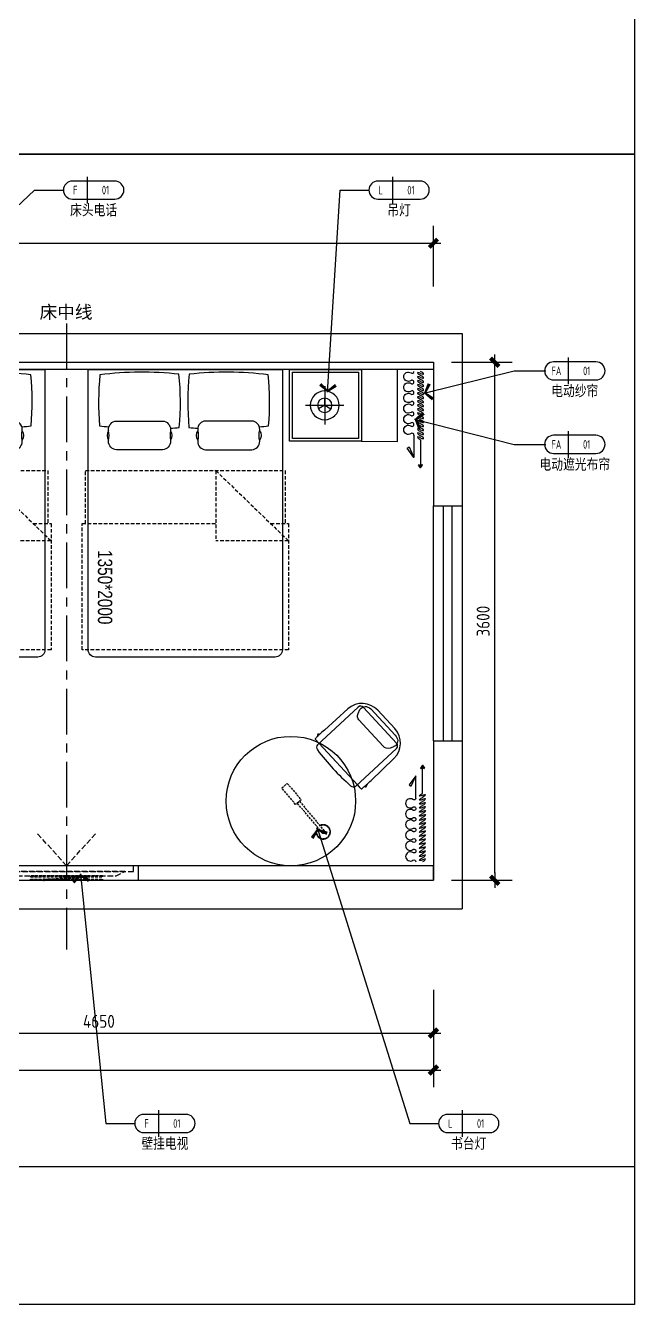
# Model space of a CAD drawing. Extents: x 220391 to 385981, y 332279 to 483868.
# Drawn here: x 263369 to 267600, y 443877 to 452768 of the extents above; entities that cross this region are included whole.
import ezdxf
from ezdxf.enums import TextEntityAlignment as Align

# ---------------------------------------------------------------- set-up
doc = ezdxf.new("R2010")
doc.units = 0
doc.header["$MEASUREMENT"] = 0
for name, pattern in [('CENTER', [50.8, 31.75, -6.35, 6.35, -6.35]), ('DOM-虚线', [0.35, 0.25, -0.1]), ('HIDDEN', [0.375, 0.25, -0.125, 0, 0])]:
    doc.linetypes.add(name, pattern=pattern)
for name, color, linetype in [('0-索引文字', 50, 'Continuous'), ('2主物线', 197, 'Continuous'), ('EL-造型看线-特细(0.07)-DOM', 8, 'Continuous'), ('F-固定家具(0.25)-DOM', 2, 'Continuous'), ('F-平面灯具(0.15)-DOM', 1, 'Continuous'), ('F-活动家私(0.25)-DOM', 51, 'Continuous'), ('F-窗帘(0.12)-DOM', 120, 'Continuous')]:
    doc.layers.add(name, color=color, linetype=linetype)
doc.styles.add('DOM-romans.shx', font='dim.shx')
doc.styles.add('st', font='', dxfattribs={"width": 0.7})
doc.styles.add('家具平面底图$0$st', font='')
doc.styles.get('st').set_extended_font_data('SimSun')
doc.styles.get('家具平面底图$0$st').set_extended_font_data('YouYuan')
doc.dimstyles.new('DOM_DIM_1 80', dxfattribs={"dimscale": 60, "dimtxt": 1.5, "dimasz": 0.8, "dimexe": 2, "dimexo": 1.5, "dimgap": 0.6, "dimtad": 1, "dimdec": 0, "dimrnd": 5, "dimzin": 12, "dimdsep": 46, "dimtxsty": 'DOM-romans.shx', "dimblk": 'DOM_Dimension_Tick', "dimcen": 0.125, "dimclrd": 44, "dimclre": 44, "dimclrt": 50, "dimadec": 0, "dimazin": 0, "dimtfac": 1, "dimtdec": 0, "dimtix": 1, "dimtmove": 2, "dimatfit": 3, "dimldrblk": 'DOM_Leader_Arrow', "dimfxl": 0, "dimtvp": 1, "dimtolj": 1, "dimtzin": 0, "dimarcsym": 0})

# ---------------------------------------------------------------- blocks, each defined once
blk = doc.blocks.new('ehrhhh')
at = {"color": 0}
blk.add_line((292356.6, 467829.6), (315961.1, 467829.6), dxfattribs=at)
blk.add_lwpolyline([(292356.6, 474869.8), (315961.1, 474869.8), (315961.1, 466871.5), (292356.6, 466871.5)], close=True, dxfattribs=at)
blk = doc.blocks.new('A$C1b9db060')
blk.add_lwpolyline([(-138.9, 264.5, 0.007594), (-151.5, 265.1, 0.00592), (-176.7, 265.6, 0.006339), (-227.1, 265.4), (-470.9, 261.5, 0.409863), (-633, 97.2), (-633, -96.8, 0.409863), (-470.9, -261.2), (-227.1, -265, 0.005917), (-176.7, -265.3, 0.006762), (-151.5, -264.7, 0.007594), (-138.9, -264.2)], format="xyb")
for points in [[(-111.1, 217.6), (-539.2, 217.6)], [(-126.6, 262.6), (-126.6, 262.1)], [(-126.6, 262.1), (-126.6, 250.7), (-126.6, 217.6)], [(-126.6, 218.2), (-126.6, 217.7)], [(-567.2, 188.3), (-567.2, -188.3)], [(-539.2, -217.6), (-111.1, -217.6)], [(-126.6, -261.8), (-126.6, -217.6)], [(-126.6, -261.8), (-126.6, -262.3)]]:
    blk.add_lwpolyline(points)
at = {"color": 8}
for points in [[(-179, 265.6), (-173.8, 272.5)], [(-126.6, -218), (-126.6, -217.6), (-126.6, 217.7)], [(-600.8, -141.4), (-600.8, 135.3)], [(-525, 191.8), (-504.5, 182.7)], [(-474.6, 135.3), (-474.6, -141.4)], [(-504.5, -182.3), (-535.5, -195)], [(-173.8, -272.2), (-179, -265.3)]]:
    blk.add_lwpolyline(points, dxfattribs=at)
for points in [[(-159.6, 265.3, 0.509249), (-167.3, 275.8, 0.497128), (-175, 265.6)], [(-175, -265.3, 0.497067), (-167.3, -275.5, 0.509249), (-159.6, -265)]]:
    blk.add_lwpolyline(points, format="xyb", dxfattribs=at)
blk.add_arc((-1823.6, 0), 1750.6, 353.82571, 6.17429)
for points in [[(-539.2, 217.6), (-554.6, 217.6), (-567.2, 204.4), (-567.2, 188.3)], [(-129.6, 263.6), (-132.7, 264.1), (-135.8, 264.3), (-138.9, 264.5)], [(-126.6, 262.6), (-126.6, 264.6), (-128.5, 263.5), (-129.6, 263.6)], [(-83.2, 188.3), (-85, 204.3), (-95.7, 217.6), (-111.1, 217.6)], [(-567.2, -188.3), (-567.2, -204.4), (-554.6, -217.6), (-539.2, -217.6)], [(-111.1, -217.6), (-95.7, -217.6), (-84.8, -204.3), (-83.2, -188.3)], [(-138.9, -264.2), (-135.8, -264), (-132.7, -263.8), (-129.6, -263.3)], [(-129.6, -263.3), (-128.5, -263.1), (-126.6, -264.2), (-126.6, -262.3)]]:
    blk.add_open_spline(points, degree=3)
for points in [[(-175.3, 268.4), (-175.3, 268.4), (-175.3, 268.3), (-175.3, 268.3)], [(-600.8, 135.3), (-600, 171), (-584.8, 194), (-546.5, 196.5)], [(-546.5, 196.5), (-535.5, 195.3), (-530.7, 194.1), (-525, 191.8)], [(-504.5, 182.7), (-484.6, 171.6), (-475.5, 155.4), (-474.6, 135.3)], [(-535.5, -195), (-571.8, -200.3), (-598, -178.5), (-600.8, -141.4)], [(-474.6, -141.4), (-475.4, -156.3), (-484.8, -170.1), (-504.5, -182.3)], [(-175.3, -267.9), (-175.3, -268), (-175.3, -268), (-175.3, -268.1)]]:
    blk.add_open_spline(points, degree=3, dxfattribs=at)
blk = doc.blocks.new('布帘及纱帘平面-DW')
at = {"layer": 'F-窗帘(0.12)-DOM', "color": 1, "linetype": 'Continuous'}
for p, q in [((-670, -32791.5), (-515.2, -32791.5)), ((-515.2, -32791.5), (-578.7, -32743.6)), ((-637.2, -32837.5), (-441.5, -32837.5))]:
    blk.add_line(p, q, dxfattribs=at)
at = {"layer": 'F-窗帘(0.12)-DOM', "color": 1, "linetype": 'Continuous', "flags": 128}
for points in [[(-965.3, -32791.5, -0.608416), (-975.9, -32771.1, 0.608416), (-1002.2, -32720.2, 0.608416), (-1028.5, -32771.1, -1.932003), (-1049.7, -32771.1, 0.608416), (-1076, -32720.3, 0.608416), (-1102.3, -32771.1, -0.608485), (-1112.9, -32791.6, -0.608485)], [(-670, -32791.5, -0.608416), (-680.6, -32771.1, 0.608416), (-707, -32720.2, 0.608416), (-733.3, -32771.1, -1.932003), (-754.4, -32771.1, 0.608416), (-780.8, -32720.2, 0.608416), (-807.1, -32771.1, -1.932003), (-828.2, -32771.1, 0.608416), (-854.6, -32720.2, 0.608416), (-880.9, -32771.1, -1.932003), (-902, -32771.1, 0.608416), (-928.4, -32720.2, 0.608416), (-954.7, -32771.1, -0.608416), (-965.3, -32791.5, 0.608416)]]:
    blk.add_lwpolyline(points, format="xyb", dxfattribs=at)
at = {"layer": 'F-窗帘(0.12)-DOM', "color": 1, "linetype": 'Continuous'}
for points in [[(-578.7, -32743.6), (-588, -32758.8), (-515.2, -32791.5)], [(-441.5, -32837.5), (-461.9, -32824.2), (-466.2, -32828.4), (-441.5, -32837.5)], [(-441.5, -32837.5), (-461.9, -32850.9), (-466.2, -32846.6), (-441.5, -32837.5)]]:
    blk.add_lwpolyline(points, dxfattribs=at)
at = {"layer": 'F-窗帘(0.12)-DOM', "color": 1, "linetype": 'Continuous', "extrusion": (0, 0, -1)}
for centre, start_param, end_param in [((-1105.9, -32837.6), 1.716714, 4.858306), ((-1091.9, -32837.6), -1.424879, 1.716714), ((-1077.9, -32837.6), 1.716714, 4.858306), ((-1063.9, -32837.6), -1.424879, 1.716714), ((-1049.9, -32837.6), 1.716714, 4.858306), ((-1036, -32837.6), -1.424879, 1.716714), ((-1022, -32837.6), 1.716714, 4.858306), ((-1008, -32837.6), -1.424879, 1.716714), ((-994, -32837.6), 1.716714, 4.858306), ((-980, -32837.6), -1.424879, 1.716714), ((-966, -32837.6), 1.716714, 4.858306), ((-952, -32837.6), -1.424879, 1.716714), ((-938, -32837.6), 1.716714, 4.858306), ((-924, -32837.6), -1.424879, 1.716714), ((-910, -32837.6), 1.716714, 4.858306), ((-896, -32837.6), -1.424879, 1.716714), ((-882, -32837.6), 1.716714, 4.858306), ((-868.1, -32837.6), -1.424879, 1.716714), ((-854.1, -32837.6), 1.716714, 4.858306), ((-840.1, -32837.6), -1.424879, 1.716714), ((-826.1, -32837.6), 1.716714, 4.858306), ((-812.1, -32837.6), -1.424879, 1.716714), ((-798.1, -32837.6), 1.716714, 4.858306), ((-784.1, -32837.6), -1.424879, 1.716714), ((-770.1, -32837.6), 1.716714, 4.858306), ((-756.1, -32837.6), -1.424879, 1.716714), ((-742.1, -32837.6), 1.716714, 4.858306), ((-728.1, -32837.6), -1.424879, 1.716714), ((-714.1, -32837.6), 1.716714, 4.858306), ((-700.2, -32837.6), -1.424879, 1.716714), ((-686.2, -32837.6), 1.716714, 4.858306), ((-672.2, -32837.6), -1.424879, 1.716714), ((-658.2, -32837.6), 1.716714, 4.858306), ((-644.2, -32837.5), -1.424879, 1.716714)]:
    blk.add_ellipse(centre, major_axis=(-12, 20.8), ratio=0.254545, start_param=start_param, end_param=end_param, dxfattribs=at)
blk = doc.blocks.new('dfsgdgfaag')
at = {"layer": 'EL-造型看线-特细(0.07)-DOM', "color": 250, "linetype": 'DOM-虚线', "ltscale": 80}
for p, q in [((-158.7, -6), (158.2, -30)), ((-158.2, 0), (158.7, -24))]:
    blk.add_line(p, q, dxfattribs=at)
for points in [[(-250, -6), (250, -6), (250, 0), (-250, 0)], [(250, -30), (-250, -30), (-250, -24), (250, -24)]]:
    blk.add_lwpolyline(points, close=True, dxfattribs=at)
for centre, radius in [((-158.4, -3), 5), ((-158.4, -3), 3), ((158.4, -27), 5), ((158.4, -27), 3)]:
    blk.add_circle(centre, radius, dxfattribs=at)
blk = doc.blocks.new('A$Cb127100c')
at = {"layer": 'F-固定家具(0.25)-DOM', "color": 8, "linetype": 'DOM-虚线', "ltscale": 150}
for q in [(-204.8, 226.9), (204.8, 226.9)]:
    blk.add_line((0, 0), q, dxfattribs=at)
for points in [[(-464.5, 0), (464.5, 0), (464.5, -40), (-464.5, -40)], [(-404.5, -40), (404.5, -40), (344.5, -70), (-344.5, -70)]]:
    blk.add_lwpolyline(points, close=True, dxfattribs=at)
at = {"layer": 'EL-造型看线-特细(0.07)-DOM', "color": 250, "rotation": 180}
blk.add_blockref('dfsgdgfaag', (0, -100), dxfattribs=at)
blk = doc.blocks.new('DOM_Dimension_Tick')
at = {"color": 0, "linetype": 'ByBlock'}
for p, q in [((-1.09, 0), (0, 0)), ((0, 0), (1.09, 0))]:
    blk.add_line(p, q, dxfattribs=at)
at = {"color": 0, "linetype": 'Continuous', "const_width": 0.608}
blk.add_lwpolyline([(-0.61, -0.61), (0.61, 0.61)], dxfattribs=at)
blk = doc.blocks.new('*D931')
at = {"color": 44, "lineweight": -2, "transparency": 16777216}
for p, q in [((258053.5, 450954.9), (258053.5, 451374.9)), ((266203.5, 450954.9), (266203.5, 451374.9)), ((258101.5, 451254.9), (266155.5, 451254.9))]:
    blk.add_line(p, q, dxfattribs=at)
at = {"layer": 'Defpoints', "color": 0, "transparency": 16777216}
for p in [(266203.5, 451254.9), (258053.5, 450855.9), (266203.5, 450855.9)]:
    blk.add_point(p, dxfattribs=at)
at = {"color": 44, "lineweight": -2, "transparency": 16777216, "xscale": 48, "yscale": 48, "zscale": 48, "rotation": 180}
blk.add_blockref('DOM_Dimension_Tick', (258053.5, 451254.9), dxfattribs=at)
at = {"color": 44, "lineweight": -2, "transparency": 16777216, "xscale": 48, "yscale": 48, "zscale": 48}
blk.add_blockref('DOM_Dimension_Tick', (266203.5, 451254.9), dxfattribs=at)
at = {"color": 50, "transparency": 16777216, "insert": (262128.5, 451335.9), "char_height": 90, "attachment_point": 5, "style": 'DOM-romans.shx'}
blk.add_mtext('\\A1;8150', dxfattribs=at)
blk = doc.blocks.new('DOM_Leader_Arrow')
at = {"color": 0, "linetype": 'ByBlock'}
blk.add_line((0, 0), (-1.5, 0), dxfattribs=at)
for points in [[(-1.29, 1), (-0.89, 1.28), (-0.36, 0), (0, 0)], [(-1.29, -1), (-0.89, -1.28), (-0.36, 0), (0, 0)]]:
    blk.add_solid(points, dxfattribs=at)
blk = doc.blocks.new('*D926')
at = {"color": 44, "lineweight": -2, "transparency": 16777216}
for p, q in [((261553.5, 446063.7), (261553.5, 445643.7)), ((266203.5, 446063.7), (266203.5, 445643.7)), ((261601.5, 445763.7), (266155.5, 445763.7))]:
    blk.add_line(p, q, dxfattribs=at)
at = {"layer": 'Defpoints', "color": 0, "transparency": 16777216}
for p in [(261553.5, 447497.9), (266203.5, 446947.9), (266203.5, 445763.7)]:
    blk.add_point(p, dxfattribs=at)
at = {"color": 44, "lineweight": -2, "transparency": 16777216, "xscale": 48, "yscale": 48, "zscale": 48, "rotation": 180}
blk.add_blockref('DOM_Dimension_Tick', (261553.5, 445763.7), dxfattribs=at)
at = {"color": 44, "lineweight": -2, "transparency": 16777216, "xscale": 48, "yscale": 48, "zscale": 48}
blk.add_blockref('DOM_Dimension_Tick', (266203.5, 445763.7), dxfattribs=at)
at = {"color": 50, "transparency": 16777216, "insert": (263878.5, 445844.7), "char_height": 90, "attachment_point": 5, "style": 'DOM-romans.shx'}
blk.add_mtext('\\A1;4650', dxfattribs=at)
blk = doc.blocks.new('*D927')
at = {"color": 44, "lineweight": -2, "transparency": 16777216}
for p, q in [((257853.5, 445763.7), (257853.5, 445386)), ((266203.5, 445806), (266203.5, 445386)), ((257901.5, 445506), (266155.5, 445506))]:
    blk.add_line(p, q, dxfattribs=at)
at = {"layer": 'Defpoints', "color": 0, "transparency": 16777216}
for p in [(266203.5, 446826.5), (257853.5, 445853.7), (266203.5, 445506)]:
    blk.add_point(p, dxfattribs=at)
at = {"color": 44, "lineweight": -2, "transparency": 16777216, "xscale": 48, "yscale": 48, "zscale": 48, "rotation": 180}
blk.add_blockref('DOM_Dimension_Tick', (257853.5, 445506), dxfattribs=at)
at = {"color": 44, "lineweight": -2, "transparency": 16777216, "xscale": 48, "yscale": 48, "zscale": 48}
blk.add_blockref('DOM_Dimension_Tick', (266203.5, 445506), dxfattribs=at)
at = {"color": 50, "transparency": 16777216, "insert": (262028.5, 445587), "char_height": 90, "attachment_point": 5, "style": 'DOM-romans.shx'}
blk.add_mtext('\\A1;8350', dxfattribs=at)
blk = doc.blocks.new('*D948')
at = {"color": 44, "lineweight": -2, "transparency": 16777216}
for p, q in [((266329.8, 450428), (266749.8, 450428)), ((266629.8, 446874.5), (266629.8, 450380)), ((266329.8, 446826.5), (266749.8, 446826.5))]:
    blk.add_line(p, q, dxfattribs=at)
at = {"layer": 'Defpoints', "color": 0, "transparency": 16777216}
for p in [(266203.5, 450428), (266629.8, 450428), (266203.5, 446826.5)]:
    blk.add_point(p, dxfattribs=at)
at = {"color": 44, "lineweight": -2, "transparency": 16777216, "xscale": 48, "yscale": 48, "zscale": 48}
for p, rotation in [((266629.8, 450428), 90), ((266629.8, 446826.5), 270)]:
    blk.add_blockref('DOM_Dimension_Tick', p, dxfattribs=dict(at, rotation=rotation))
at = {"color": 50, "transparency": 16777216, "insert": (266548.8, 448627.3), "char_height": 90, "attachment_point": 5, "rotation": 90, "style": 'DOM-romans.shx'}
blk.add_mtext('\\A1;3600', dxfattribs=at)
blk = doc.blocks.new('A$C24FB7273')
at = {"color": 8, "linetype": 'HIDDEN', "ltscale": 100}
for p in [(-704.2, -212.5), (-1191.3, -717)]:
    blk.add_line(p, (-1191.3, -212.5), dxfattribs=at)
for points in [[(-1072.6, -594), (-1072.6, -717), (-1950, -717), (-1950, 715.5), (-1072.6, 715.5), (-1072.6, -212.5)], [(-1072.6, 693.8), (-704.2, 693.8), (-704.2, -695.4), (-1072.6, -695.4)], [(-704.2, -212.5), (-1191.3, -717)]]:
    blk.add_lwpolyline(points, dxfattribs=at)
blk.add_lwpolyline([(0, -675), (-1950, -675, -0.414214), (-2000, -625), (-2000, 625, -0.414214), (-1950, 675), (0, 675)], format="xyb", close=True)
at = {"color": 8}
for points in [[(-426.5, 532.9, 0.307692), (-491.5, 532.9, -1.888889)], [(-559, 157.2), (-559, 478.5, -0.392708), (-499.8, 533.5, -0.035252), (-491.5, 532.9, 0.092308), (-426.5, 532.9, -0.035252), (-418.1, 533.5, -0.392708), (-359, 478.5), (-359, 157.2, -0.392708), (-418.1, 102.3, -0.035252), (-426.5, 102.9, 0.092308), (-491.5, 102.9, -0.035252), (-499.8, 102.3, -0.392708), (-559, 157.2, 27.022466)], [(-426.5, 102.9, -0.307692), (-491.5, 102.9, 1.888889)], [(-559, -141.1), (-559, -462.4, 0.392708), (-499.8, -517.3, 0.035252), (-491.5, -516.7, -0.092308), (-426.5, -516.7, 0.035252), (-418.1, -517.3, 0.392708), (-359, -462.4), (-359, -141.1, 0.392708), (-418.1, -86.2, 0.035252), (-426.5, -86.7, -0.092308), (-491.5, -86.7, 0.035252), (-499.8, -86.2, 0.392708), (-559, -141.1, -27.022466)], [(-426.5, -86.7, 0.307692), (-491.5, -86.7, -1.888889)], [(-426.5, -516.7, -0.307692), (-491.5, -516.7, 1.888889)]]:
    blk.add_lwpolyline(points, format="xyb", dxfattribs=at)
for centre, radius, start, end in [((3293.2, 181.1), 3709.4, 173.5905, 174.59393), ((-224.7, -1310.4), 1912.9, 84.39105, 95.04685), ((-2294.8, 303.1), 2275.6, 353.45522, 7.32959), ((3293.2, 331.1), 3709.4, 183.52528, 184.47157), ((-229, 1946.7), 1912.9, 264.72401, 275.85099), ((3293.2, -314.9), 3709.4, 175.52843, 176.47472), ((-229, -1930.5), 1912.9, 84.14901, 95.27599), ((-2294.8, -287), 2275.6, 352.67041, 6.54478), ((3293.2, -164.9), 3709.4, 185.40607, 186.4095), ((-224.7, 1326.5), 1912.9, 264.95315, 275.60895)]:
    blk.add_arc(centre, radius, start, end, dxfattribs=at)
at = {"layer": 'F-活动家私(0.25)-DOM', "color": 8, "style": '家具平面底图$0$st', "width": 0.8}
blk.add_text('1350*2000', height=100, rotation=180, dxfattribs=at).set_placement((-1514.8, 557.2), align=Align.MIDDLE_CENTER)
blk = doc.blocks.new('做成ACAD TuKuai0337')
at = {"color": 57, "linetype": 'Continuous'}
for points in [[(0, 193), (0, -193)], [(193, 0), (-193, 0)], [(0, 0), (0, 73)]]:
    blk.add_lwpolyline(points, dxfattribs=at)
at = {"color": 58, "linetype": 'Continuous'}
for points in [[(0, 0), (-63, -36)], [(0, 0), (63, -36)]]:
    blk.add_lwpolyline(points, dxfattribs=at)
at = {"linetype": 'Continuous'}
blk.add_circle((0, 0), 146, dxfattribs=at)
at = {"color": 57, "linetype": 'Continuous'}
blk.add_circle((0, 0), 72.9, dxfattribs=at)
blk = doc.blocks.new('A$Cfbbf359a')
at = {"layer": 'F-平面灯具(0.15)-DOM', "linetype": 'DOM-虚线', "ltscale": 60}
blk.add_lwpolyline([(-385.4, 166.9), (-244.5, 115.6), (-261.6, 68.6), (-402.5, 119.9)], close=True, dxfattribs=at)
blk.add_lwpolyline([(-249.6, 101.5), (3.4, 9.4, -1), (-3.4, -9.4), (-256.5, 82.7)], format="xyb", close=True, dxfattribs=at)
for radius in [50, 47]:
    blk.add_arc((0, 0), radius, 171.53696, 148.46304, dxfattribs=at)
blk = doc.blocks.new('DOM-立面家具标注符号-002')
blk.add_line((0, 3.1), (0, -3.1))
at = {"color": 150}
blk.add_lwpolyline([(-3.4, 2.1, 1), (-3.4, -2.1), (6.4, -2.1, 1), (6.4, 2.1)], format="xyb", close=True, dxfattribs=at)
at = {"style": 'st', "width": 0.8, "flags": 4}
blk.add_attdef('ITEM6', text='', height=2.5, dxfattribs=at).set_placement((-6, 0), align=Align.MIDDLE_RIGHT)
at = {"style": 'DOM-romans.shx', "width": 0.8}
for tag, flags, p in [('NUM1', 12, (-2.75, 0)), ('NUM2', 4, (4.25, 0)), ('NUM4', 4, (1.5, -4.6)), ('NUM5', 4, (1.5, -7.6))]:
    blk.add_attdef(tag, text='', height=2, dxfattribs=dict(at, flags=flags)).set_placement(p, align=Align.MIDDLE)
at = {"style": 'st', "width": 0.8, "flags": 4}
blk.add_attdef('NUM3', text='', height=2.5, dxfattribs=at).set_placement((9, 0), align=Align.MIDDLE_LEFT)
blk.add_attdef('NUM7', text='', height=2.5, dxfattribs=at).set_placement((1.5, -10.85), align=Align.MIDDLE_CENTER)
blk = doc.blocks.new('DOM-立面家具标注符号')
blk.add_line((0, 3.1), (0, -3.1))
at = {"color": 150}
blk.add_lwpolyline([(-3.4, 2.1, 1), (-3.4, -2.1), (6.4, -2.1, 1), (6.4, 2.1)], format="xyb", close=True, dxfattribs=at)
at = {"style": 'st', "width": 0.8, "flags": 4}
blk.add_attdef('ITEM5', text='', height=2.5, dxfattribs=at).set_placement((-6, 0), align=Align.MIDDLE_RIGHT)
at = {"style": 'DOM-romans.shx', "width": 0.8}
for tag, flags, p in [('NUM1', 12, (-2.75, 0)), ('NUM2', 4, (4.25, 0)), ('NUM4', 4, (1.5, -4.6))]:
    blk.add_attdef(tag, text='', height=2, dxfattribs=dict(at, flags=flags)).set_placement(p, align=Align.MIDDLE)
at = {"style": 'st', "width": 0.8, "flags": 4}
blk.add_attdef('NUM3', text='', height=2.5, dxfattribs=at).set_placement((9, 0), align=Align.MIDDLE_LEFT)
blk.add_attdef('NUM6', text='', height=2.5, dxfattribs=at).set_placement((1.5, -8.35), align=Align.MIDDLE_CENTER)

msp = doc.modelspace()

# ---------------------------------------------------------------- linework, layer by layer
at = {"color": 8, "linetype": 'CENTER', "ltscale": 10}
msp.add_line((263653.7, 450697.7), (263653.7, 446343.7), dxfattribs=at)
at = {"color": 4}
for p, q in [((266203.5, 449429.5), (266403.5, 449429.5)), ((266203.5, 447796.3), (266203.5, 446826.5)), ((266203.5, 447796.3), (266403.5, 447796.3)), ((266403.5, 447796.3), (266403.5, 446626.5)), ((259153.5, 446826.5), (266203.5, 446826.5)), ((259153.5, 446626.5), (266403.5, 446626.5))]:
    msp.add_line(p, q, dxfattribs=at)
at = {"color": 3}
for p, q in [((266203.5, 447796.3), (266203.5, 449429.5)), ((266403.5, 449429.5), (266403.5, 447796.3))]:
    msp.add_line(p, q, dxfattribs=at)
at = {"color": 8}
msp.add_line((264150.7, 446926.5), (263156.7, 446926.5), dxfattribs=at)
at = {"color": 1}
for p, q in [((266203.5, 446926.5), (264150.7, 446926.5)), ((264150.7, 446926.5), (264150.7, 446826.5)), ((266203.5, 446826.5), (266203.5, 446926.5))]:
    msp.add_line(p, q, dxfattribs=at)
at = {"color": 4}
for points in [[(258253.5, 448476.5), (257853.5, 448476.5), (257853.5, 450628), (266403.5, 450628), (266403.5, 449429.5)], [(258053.5, 450428), (266203.5, 450428), (266203.5, 449429.5)]]:
    msp.add_lwpolyline(points, dxfattribs=at)
at = {"color": 2}
msp.add_lwpolyline([(266203.5, 450378), (261553.5, 450378), (261553.5, 450428), (266203.5, 450428)], close=True, dxfattribs=at)
msp.add_circle((265213, 447376.5), 450, dxfattribs=at)
at = {"layer": '2主物线', "color": 3}
for p, q in [((266273.5, 447796.3), (266273.5, 449429.5)), ((266333.5, 447796.3), (266333.5, 449429.5))]:
    msp.add_line(p, q, dxfattribs=at)
at = {"layer": 'F-活动家私(0.25)-DOM', "elevation": 0}
for points in [[(265703.7, 450378), (265703.7, 449878), (265203.7, 449878), (265203.7, 450378)], [(265703.7, 450378), (265703.7, 449878), (265953.3, 449875.5), (265953.3, 450375.5)]]:
    msp.add_lwpolyline(points, close=True, dxfattribs=at)
at = {"layer": 'F-活动家私(0.25)-DOM', "color": 8, "elevation": 0}
msp.add_lwpolyline([(265683.7, 450358), (265683.7, 449898), (265223.7, 449898), (265223.7, 450358)], close=True, dxfattribs=at)

# ---------------------------------------------------------------- block references
at = {"color": 4}
for p in [(-48360.7, -14996.6), (-48360.7, -22995)]:
    msp.add_blockref('ehrhhh', p, dxfattribs=at)
at = {"color": 4, "rotation": 329.943555993677}
msp.add_blockref('A$Cfbbf359a', (265437.8, 447162.1, 0), dxfattribs=at)
at = {"color": 1, "xscale": -1}
msp.add_blockref('A$Cb127100c', (263653.7, 446926.5), dxfattribs=at)
at = {"layer": '0-索引文字'}
ref = msp.add_blockref('DOM-立面家具标注符号-002', (263796.9, 451624.6), dxfattribs=dict(at, xscale=30, yscale=30, zscale=30))
ref.add_attrib('NUM1', 'F', dxfattribs={"layer": '0', "height": 60, "style": 'DOM-romans.shx', "width": 0.8}).set_placement((263714.4, 451624.6), align=Align.MIDDLE)
ref.add_attrib('NUM2', '01', dxfattribs={"layer": '0', "height": 60, "style": 'DOM-romans.shx', "width": 0.8}).set_placement((263924.4, 451624.6), align=Align.MIDDLE)
ref.add_attrib('NUM7', '床头电话', dxfattribs={"layer": '0', "height": 75, "style": 'st', "width": 0.8}).set_placement((263841.9, 451486.6), align=Align.MIDDLE_CENTER)
ref = msp.add_blockref('DOM-立面家具标注符号-002', (265919.5, 451624.6, -1044096.2), dxfattribs=dict(at, xscale=30, yscale=30, zscale=30))
ref.add_attrib('NUM1', 'L', dxfattribs={"layer": '0', "height": 60, "style": 'DOM-romans.shx', "width": 0.8}).set_placement((265837, 451624.6, -1044096.2), align=Align.MIDDLE)
ref.add_attrib('NUM2', '01', dxfattribs={"layer": '0', "height": 60, "style": 'DOM-romans.shx', "width": 0.8}).set_placement((266047, 451624.6, -1044096.2), align=Align.MIDDLE)
ref.add_attrib('NUM7', '吊灯', dxfattribs={"layer": '0', "height": 75, "style": 'st', "width": 0.8}).set_placement((265964.5, 451486.6, -1044096.2), align=Align.MIDDLE_CENTER)
ref = msp.add_blockref('DOM-立面家具标注符号-002', (267141, 450367.5), dxfattribs=dict(at, xscale=30, yscale=30, zscale=30))
ref.add_attrib('NUM1', 'FA', dxfattribs={"layer": '0', "height": 60, "style": 'DOM-romans.shx', "width": 0.8}).set_placement((267058.5, 450367.5), align=Align.MIDDLE)
ref.add_attrib('NUM2', '01', dxfattribs={"layer": '0', "height": 60, "style": 'DOM-romans.shx', "width": 0.8}).set_placement((267268.5, 450367.5), align=Align.MIDDLE)
ref.add_attrib('NUM7', '电动纱帘', dxfattribs={"layer": '0', "height": 75, "style": 'st', "width": 0.8}).set_placement((267186, 450229.5), align=Align.MIDDLE_CENTER)
ref = msp.add_blockref('DOM-立面家具标注符号-002', (267141, 449856.4), dxfattribs=dict(at, xscale=30, yscale=30, zscale=30))
ref.add_attrib('NUM1', 'FA', dxfattribs={"layer": '0', "height": 60, "style": 'DOM-romans.shx', "width": 0.8}).set_placement((267058.5, 449856.4), align=Align.MIDDLE)
ref.add_attrib('NUM2', '01', dxfattribs={"layer": '0', "height": 60, "style": 'DOM-romans.shx', "width": 0.8}).set_placement((267268.5, 449856.4), align=Align.MIDDLE)
ref.add_attrib('NUM7', '电动遮光布帘', dxfattribs={"layer": '0', "height": 75, "style": 'st', "width": 0.8}).set_placement((267186, 449718.4), align=Align.MIDDLE_CENTER)
ref = msp.add_blockref('DOM-立面家具标注符号-002', (264292.3, 445134.7), dxfattribs=dict(at, xscale=30, yscale=30, zscale=30))
ref.add_attrib('NUM1', 'F', dxfattribs={"layer": '0', "height": 60, "style": 'DOM-romans.shx', "width": 0.8}).set_placement((264209.8, 445134.7), align=Align.MIDDLE)
ref.add_attrib('NUM2', '01', dxfattribs={"layer": '0', "height": 60, "style": 'DOM-romans.shx', "width": 0.8}).set_placement((264419.8, 445134.7), align=Align.MIDDLE)
ref.add_attrib('NUM7', '壁挂电视', dxfattribs={"layer": '0', "height": 75, "style": 'st', "width": 0.8}).set_placement((264337.3, 444996.7), align=Align.MIDDLE_CENTER)
ref = msp.add_blockref('DOM-立面家具标注符号', (266403.7, 445134.7, 0), dxfattribs=dict(at, xscale=30, yscale=30, zscale=30))
ref.add_attrib('NUM1', 'L', dxfattribs={"layer": '0', "height": 60, "style": 'DOM-romans.shx', "width": 0.8}).set_placement((266321.2, 445134.7, 0), align=Align.MIDDLE)
ref.add_attrib('NUM2', '01', dxfattribs={"layer": '0', "height": 60, "style": 'DOM-romans.shx', "width": 0.8}).set_placement((266531.2, 445134.7, 0), align=Align.MIDDLE)
ref.add_attrib('NUM6', '书台灯', dxfattribs={"layer": '0', "height": 75, "style": 'st', "width": 0.8}).set_placement((266448.7, 444996.7, 0), align=Align.MIDDLE_CENTER)
at = {"layer": 'F-活动家私(0.25)-DOM', "extrusion": (0, 0, -1), "xscale": -1, "zscale": -1, "rotation": 270}
for p in [(-262828.7, 450378), (-264478.7, 450378)]:
    msp.add_blockref('A$C24FB7273', p, dxfattribs=at)
at = {"layer": 'F-活动家私(0.25)-DOM', "xscale": -0.6872852233676977, "yscale": 0.6872852233676977, "zscale": 0.6872852233676977}
msp.add_blockref('做成ACAD TuKuai0337', (265447.8, 450128), dxfattribs=at)
at = {"layer": 'F-活动家私(0.25)-DOM', "xscale": 0.8999999999999999, "yscale": 0.8999999999999999, "zscale": 0.8999999999999999, "rotation": 222.8483566332016}
msp.add_blockref('A$C1b9db060', (265458, 447556.6), dxfattribs=at)
at = {"layer": 'F-窗帘(0.12)-DOM', "color": 8, "xscale": -1, "rotation": 90}
msp.add_blockref('布帘及纱帘平面-DW', (233276.6, 449250.9), dxfattribs=at)
at = {"layer": 'F-窗帘(0.12)-DOM', "color": 8, "rotation": 90.00000000000001}
msp.add_blockref('布帘及纱帘平面-DW', (233290.2, 448067.5), dxfattribs=at)

# ---------------------------------------------------------------- texts
at = {"color": 50, "insert": (263650.1, 450771.6), "char_height": 90, "attachment_point": 5, "style": 'DOM-romans.shx'}
msp.add_mtext('\\A1;{\\fSimSun|b0|i0|c134|p2;床中线}', dxfattribs=at)

# ---------------------------------------------------------------- dimensions: what is measured, and where the dimension line sits
at = {"color": 4}
for base, p1, p2, angle, picture, middle in [((266203.5, 451254.9), (258053.5, 450855.9), (266203.5, 450855.9), 180, '*D931', (262128.5, 451335.9)), ((266629.7605, 450427.9863), (266203.4586, 446826.5216), (266203.4586, 450427.9863), 90, '*D948', (266548.7605, 448627.254)), ((266203.5, 445763.7), (261553.5, 447497.9), (266203.5, 446947.9), 180, '*D926', (263878.5, 445844.7)), ((266203.5, 445506), (257853.5, 445853.7), (266203.5, 446826.5), 180, '*D927', (262028.5, 445587))]:
    dim = msp.add_linear_dim(base=base, p1=p1, p2=p2, angle=angle, dimstyle='DOM_DIM_1 80', dxfattribs=at)
    dim.commit()
    dim.dimension.update_dxf_attribs({"geometry": picture, "text_midpoint": middle})

# ---------------------------------------------------------------- leaders
for points in [[(261911.3, 450192.4), (263431.9, 451624.6), (263631.9, 451624.6)], [(265467.9, 450218.4, -1044096.2), (265554.5, 451624.6, -1044096.2), (265754.5, 451624.6, -1044096.2)], [(266136.8, 450211.7), (266763.6, 450367.5), (266984.6, 450367.5)], [(266071.9, 450031.7), (266763.6, 449856.4), (266984.6, 449856.4)], [(265397.1, 447185.6, 0), (266038.7, 445134.7, 0), (266238.7, 445134.7, 0)], [(263749.6, 446869.4), (263927.3, 445134.7), (264127.3, 445134.7)]]:
    msp.add_leader(points, dimstyle='DOM_DIM_1 80', override={"dimgap": 0.6, "dimtad": 0}, dxfattribs=at)

doc.saveas('drawing.dxf')
